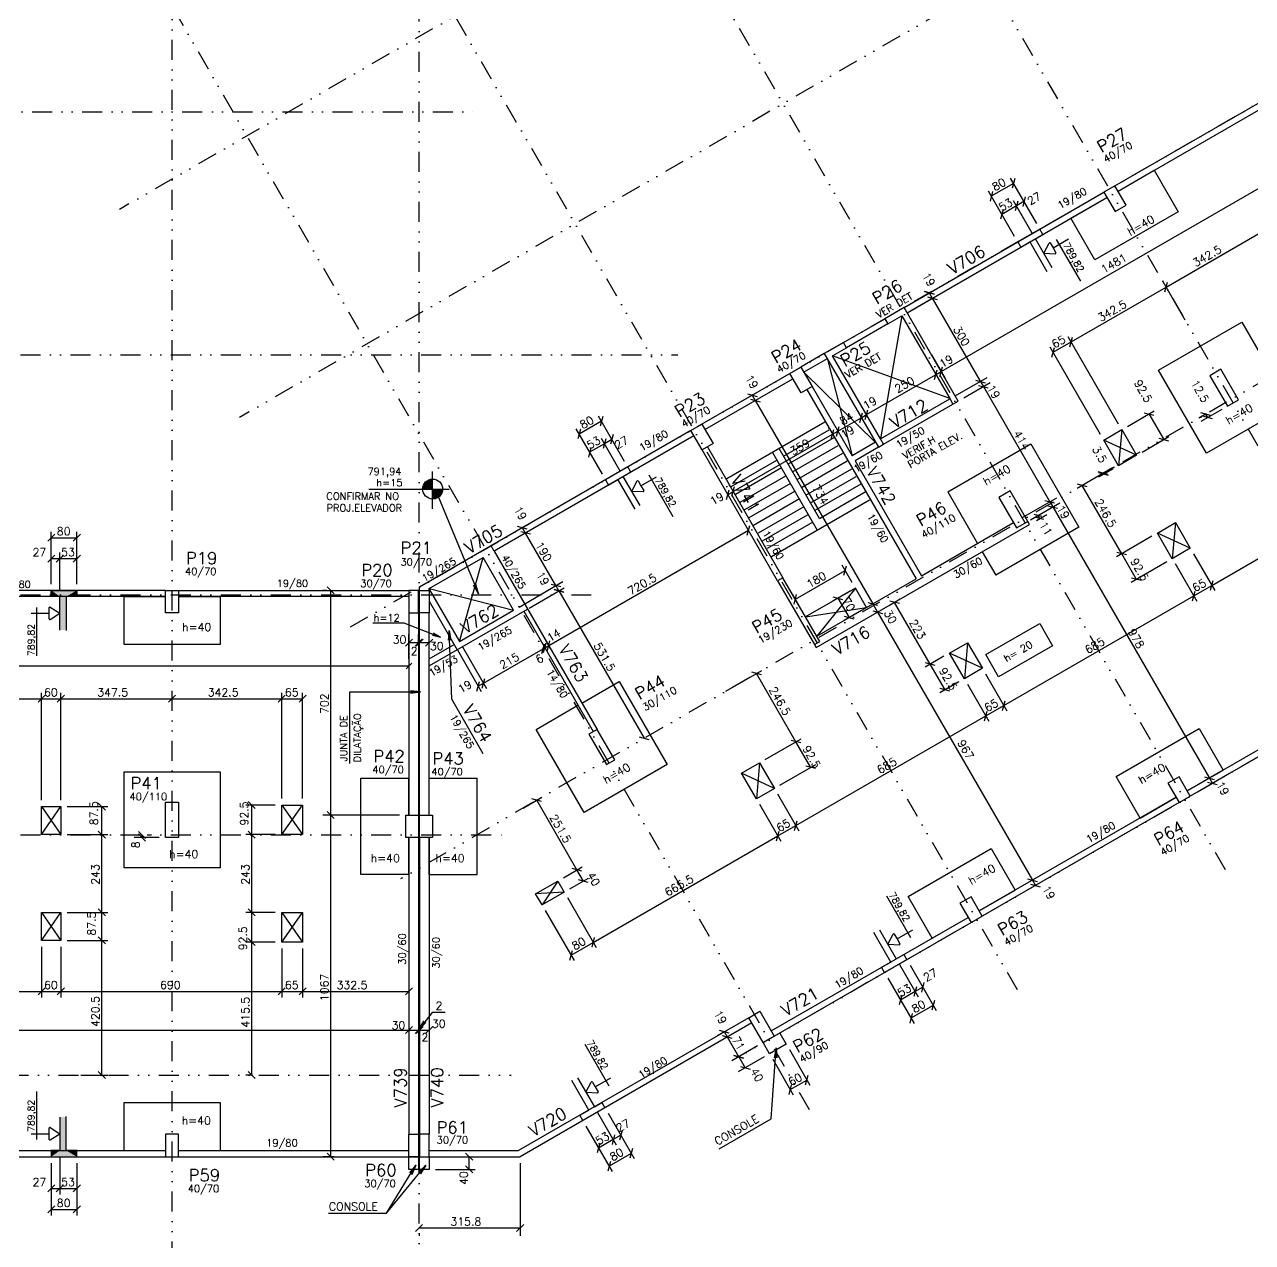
# Model space of a CAD drawing. Extents: x 550200 to 565075, y 404 to 10916.
# Drawn here: x 558727 to 562562, y 3990 to 7795 of the extents above; entities that cross this region are included whole.
import ezdxf

# ---------------------------------------------------------------- set-up
doc = ezdxf.new("R2010")
doc.units = 0
doc.header["$LTSCALE"] = 125
doc.header["$MEASUREMENT"] = 0
doc.linetypes.add('DIVIDE', pattern=[1.25, 0.5, -0.25, 0, -0.25, 0, -0.25])
doc.layers.get('0').update_dxf_attribs({"linetype": 'CONTINUOUS'})
for name, color, linetype in [('205', 14, 'DIVIDE'), ('216', 7, 'CONTINUOUS'), ('220', 4, 'CONTINUOUS'), ('231', 5, 'CONTINUOUS'), ('238', 11, 'CONTINUOUS'), ('239', 10, 'CONTINUOUS'), ('250', 5, 'CONTINUOUS'), ('253', 253, 'CONTINUOUS')]:
    doc.layers.add(name, color=color, linetype=linetype)
doc.styles.get("Standard").update_dxf_attribs({"font": 'ROMANS.SHX'})

msp = doc.modelspace()

# ---------------------------------------------------------------- linework, layer by layer
for p, q in [((559981.3, 6368), (560001.6, 6368)), ((559983.9, 6369.9), (560001.6, 6369.9)), ((559987.2, 6371.9), (560001.6, 6371.9)), ((559992, 6373.9), (560001.6, 6373.9)), ((560001.6, 6312.9), (560001.6, 6375.4)), ((559970.4, 6346.2), (560001.6, 6346.2)), ((559970.4, 6344.2), (560032.9, 6344.2)), ((559970.6, 6348.1), (560001.6, 6348.1)), ((559970.9, 6350.1), (560001.6, 6350.1)), ((559971.4, 6352.1), (560001.6, 6352.1)), ((559972, 6354.1), (560001.6, 6354.1)), ((559972.7, 6356.1), (560001.6, 6356.1)), ((559973.6, 6358.1), (560001.6, 6358.1)), ((559974.7, 6360), (560001.6, 6360)), ((559976, 6362), (560001.6, 6362)), ((559977.5, 6364), (560001.6, 6364)), ((559979.2, 6366), (560001.6, 6366)), ((560001.6, 6342.2), (560032.9, 6342.2)), ((560001.6, 6340.2), (560032.6, 6340.2)), ((560001.6, 6338.2), (560032.3, 6338.2)), ((560001.6, 6336.2), (560031.8, 6336.2)), ((560001.6, 6334.3), (560031.2, 6334.3)), ((560001.6, 6332.3), (560030.5, 6332.3)), ((560001.6, 6330.3), (560029.6, 6330.3)), ((560001.6, 6328.3), (560028.5, 6328.3)), ((560001.6, 6326.3), (560027.3, 6326.3)), ((560001.6, 6324.4), (560025.8, 6324.4)), ((560001.6, 6322.4), (560024, 6322.4)), ((560001.6, 6320.4), (560021.9, 6320.4)), ((560001.6, 6318.4), (560019.3, 6318.4)), ((560001.6, 6316.4), (560016, 6316.4)), ((560001.6, 6314.4), (560011.2, 6314.4))]:
    msp.add_line(p, q)
msp.add_circle((560001.6, 6344.2), 31.2)
at = {"layer": '205'}
for p, q in [((559187.7, 3617.8), (559187.7, 10272.7)), ((559959.2, 3580.3), (559959.2, 10272.7)), ((560513.8, 10055.6), (563136.3, 5513.4)), ((559864.3, 9680.6), (562486.7, 5138.4)), ((563117.9, 9581.5), (559023.5, 7217.6)), ((559214.8, 9305.6), (561837.2, 4763.4)), ((558565.3, 8930.6), (561187.7, 4388.4)), ((563493.2, 8932.2), (559398.5, 6568.1)), ((563863.1, 8290.7), (559728.5, 5903.6)), ((564242.9, 7633), (559901.4, 5126.4)), ((554369.8, 7522.9), (560147.8, 7522.9)), ((550735.3, 6763.4), (560767.3, 6763.4)), ((564747.6, 6758.7), (560936.1, 4558.1)), ((550735.3, 6013.4), (560496.2, 6013.4)), ((550735.3, 5263.4), (560230.4, 5263.4)), ((550697.8, 4513.4), (560247, 4513.4)), ((550735.3, 4258.4), (560263.5, 4258.4))]:
    msp.add_line(p, q, dxfattribs=at)
at = {"layer": '216', "color": 7, "linetype": 'Continuous'}
for p, q in [((561819.9, 7314), (561811.8, 7283.8)), ((561750.6, 7274), (561742.5, 7243.8)), ((561852.6, 7257.3), (561844.5, 7227.2)), ((561783.3, 7217.3), (561775.2, 7187.2)), ((561829.2, 7243.8), (561821.1, 7213.7)), ((561829.2, 7243.8), (561821.1, 7213.7)), ((562288.3, 6960), (562296.4, 6990.2)), ((562288.3, 6960), (562296.4, 6990.2)), ((561991.7, 6788.7), (561999.8, 6818.9)), ((561991.7, 6788.7), (561999.8, 6818.9)), ((561935.4, 6756.2), (561943.5, 6786.4)), ((560532.7, 6570.8), (560524.6, 6540.6)), ((562223.8, 6582.7), (562253.9, 6574.7)), ((560463.4, 6530.8), (560455.3, 6500.6)), ((560542, 6500.7), (560533.9, 6470.5)), ((560542, 6500.7), (560533.9, 6470.5)), ((560565.4, 6514.2), (560557.3, 6484)), ((562270, 6502.6), (562300.2, 6494.6)), ((560496.1, 6474.2), (560488, 6444)), ((562110.9, 6389.3), (562080.7, 6397.4)), ((562112.7, 6386.3), (562082.5, 6394.4)), ((562045.5, 6351.5), (562015.3, 6359.6)), ((561904.7, 6258.4), (561880.6, 6264.9)), ((561910.2, 6248.9), (561886.1, 6255.3)), ((558799.2, 6181.1), (558821.3, 6203.2)), ((558879.2, 6181.1), (558901.3, 6203.2)), ((558799.2, 6115.7), (558821.3, 6137.8)), ((558826.2, 6115.7), (558848.3, 6137.8)), ((558826.2, 6115.7), (558848.3, 6137.8)), ((558879.2, 6115.7), (558901.3, 6137.8)), ((562168.8, 6138.1), (562138.6, 6146.2)), ((562168.8, 6138.1), (562138.6, 6146.2)), ((561286.3, 6074.6), (561294.4, 6104.7)), ((562215, 6058), (562184.8, 6066.1)), ((562374.7, 5995.3), (562382.8, 6025.5)), ((562374.7, 5995.3), (562382.8, 6025.5)), ((562431, 6027.8), (562439.1, 6058)), ((562431, 6027.8), (562439.1, 6058)), ((561130.4, 5984.6), (561138.5, 6014.7)), ((561251.9, 6007.2), (561282.1, 5999.1)), ((561459.6, 5986.2), (561429.4, 5994.2)), ((561286.9, 5946.6), (561317.1, 5938.5)), ((559918.9, 5782.8), (559936.6, 5800.5)), ((561571.1, 5793), (561540.9, 5801.1)), ((561571.1, 5793), (561540.9, 5801.1)), ((561028.2, 5764.2), (560998.1, 5772.3)), ((561617.4, 5712.9), (561587.2, 5721)), ((558769.2, 5677.9), (558791.3, 5700)), ((558769.2, 5677.9), (558791.3, 5700)), ((558829.2, 5677.9), (558851.3, 5700)), ((558829.2, 5677.9), (558851.3, 5700)), ((559176.7, 5677.9), (559198.8, 5700)), ((559176.7, 5677.9), (559198.8, 5700)), ((559519.2, 5677.9), (559541.3, 5700)), ((559519.2, 5677.9), (559541.3, 5700)), ((559584.2, 5677.9), (559606.3, 5700)), ((561781.5, 5652.8), (561789.6, 5683)), ((561781.5, 5652.8), (561789.6, 5683)), ((561725.2, 5620.3), (561733.3, 5650.5)), ((561725.2, 5620.3), (561733.3, 5650.5)), ((561151.5, 5550.8), (561121.3, 5558.8)), ((561151.5, 5550.8), (561121.3, 5558.8)), ((561197.7, 5470.7), (561167.6, 5478.7)), ((560341.7, 5367.9), (560311.6, 5376)), ((558979.3, 5340.9), (558957.2, 5363)), ((559447.6, 5345.9), (559425.5, 5368)), ((561132, 5277.8), (561140.1, 5308)), ((561132, 5277.8), (561140.1, 5308)), ((558979.3, 5253.4), (558957.2, 5275.5)), ((558979.3, 5253.4), (558957.2, 5275.5)), ((559447.6, 5253.4), (559425.5, 5275.5)), ((559447.6, 5253.4), (559425.5, 5275.5)), ((561075.7, 5245.3), (561083.8, 5275.5)), ((561075.7, 5245.3), (561083.8, 5275.5)), ((560467.5, 5150.1), (560437.3, 5158.2)), ((560467.5, 5150.1), (560437.3, 5158.2)), ((560487.5, 5115.4), (560457.3, 5123.5)), ((558979.3, 5010.4), (558957.2, 5032.5)), ((558979.3, 5010.4), (558957.2, 5032.5)), ((559447.6, 5010.4), (559425.5, 5032.5)), ((559447.6, 5010.4), (559425.5, 5032.5)), ((558979.3, 4922.9), (558957.2, 4945)), ((558979.3, 4922.9), (558957.2, 4945)), ((559447.6, 4917.9), (559425.5, 4940)), ((559447.6, 4917.9), (559425.5, 4940)), ((560499.3, 4912.6), (560507.4, 4942.8)), ((560499.3, 4912.6), (560507.4, 4942.8)), ((560430.1, 4872.6), (560438.1, 4902.8)), ((561536.2, 4802.7), (561528.1, 4772.5)), ((558769.2, 4763.6), (558791.3, 4785.7)), ((558769.2, 4763.6), (558791.3, 4785.7)), ((558829.2, 4763.6), (558851.3, 4785.7)), ((558829.2, 4763.6), (558851.3, 4785.7)), ((559519.2, 4763.6), (559541.3, 4785.7)), ((559519.2, 4763.6), (559541.3, 4785.7)), ((559584.2, 4763.6), (559606.3, 4785.7)), ((559584.2, 4763.6), (559606.3, 4785.7)), ((559916.7, 4763.6), (559938.8, 4785.7)), ((561466.9, 4762.7), (561458.8, 4732.5)), ((561512.8, 4789.2), (561504.7, 4759)), ((561512.8, 4789.2), (561504.7, 4759)), ((561568.9, 4746), (561560.8, 4715.8)), ((561499.6, 4706), (561491.5, 4675.8)), ((558979.3, 4502.4), (558957.2, 4524.5)), ((559447.6, 4502.4), (559425.5, 4524.5)), ((560593.2, 4340.3), (560585.2, 4310.1)), ((560524, 4300.3), (560515.9, 4270.1)), ((560569.9, 4326.8), (560561.8, 4296.6)), ((560569.9, 4326.8), (560561.8, 4296.6)), ((560626, 4283.6), (560617.9, 4253.4)), ((560556.7, 4243.6), (560548.6, 4213.4)), ((558799.2, 4148.1), (558821.3, 4170.2)), ((558826.2, 4148.1), (558848.3, 4170.2)), ((558826.2, 4148.1), (558848.3, 4170.2)), ((558879.2, 4148.1), (558901.3, 4170.2)), ((558799.2, 4082.6), (558821.3, 4104.7)), ((558879.2, 4082.6), (558901.3, 4104.7))]:
    msp.add_line(p, q, dxfattribs=at)
at = {"layer": '216'}
for p, q in [((561537.5, 6960.8), (561567.7, 6952.7)), ((561567.7, 6952.7), (561537.5, 6960.8)), ((561547, 6944.3), (561577.2, 6936.2)), ((561547, 6944.3), (561577.2, 6936.2)), ((561569.2, 6686.5), (561577.3, 6716.7)), ((561569.2, 6686.5), (561577.3, 6716.7)), ((561585.7, 6696), (561593.7, 6726.2)), ((561585.7, 6696), (561593.7, 6726.2)), ((561585.7, 6696), (561593.7, 6726.2)), ((561697, 6684.5), (561727.2, 6676.4)), ((561697, 6684.5), (561727.2, 6676.4)), ((560984.6, 6641.6), (561014.8, 6633.5)), ((561706.5, 6668.1), (561736.7, 6660)), ((561706.5, 6668.1), (561736.7, 6660)), ((560994.1, 6625.1), (561024.3, 6617)), ((560994.1, 6625.1), (561024.3, 6617)), ((561336.2, 6552), (561344.3, 6582.2)), ((561336.2, 6552), (561344.3, 6582.2)), ((561352.7, 6561.5), (561360.8, 6591.7)), ((561352.7, 6561.5), (561360.8, 6591.7)), ((562431.5, 6574.4), (562401.3, 6582.5)), ((562437.7, 6563.6), (562407.6, 6571.7)), ((561246.6, 6500.3), (561254.7, 6530.5)), ((561246.6, 6500.3), (561254.7, 6530.5)), ((561263.1, 6509.8), (561271.2, 6540)), ((561263.1, 6509.8), (561271.2, 6540)), ((560919.3, 6311.3), (560927.3, 6341.5)), ((560919.3, 6311.3), (560927.3, 6341.5)), ((560935.9, 6321.5), (560944, 6351.6)), ((560935.9, 6321.5), (560944, 6351.6)), ((561914, 6308.7), (561944.2, 6300.6)), ((561914, 6308.7), (561944.2, 6300.6)), ((561923.5, 6292.2), (561953.7, 6284.1)), ((560297.3, 6219.2), (560267.1, 6227.3)), ((560983.9, 6200.3), (560992, 6230.4)), ((560306.8, 6202.8), (560276.6, 6210.9)), ((560306.8, 6202.8), (560276.6, 6210.9)), ((559694.5, 6016.4), (559672.5, 6038.5)), ((560401.8, 6038.2), (560371.6, 6046.3)), ((560401.8, 6038.2), (560371.6, 6046.3)), ((560411.3, 6021.8), (560381.1, 6029.9)), ((560381.1, 6029.9), (560411.3, 6021.8)), ((560381.1, 6029.9), (560411.3, 6021.8)), ((561361.1, 5989.4), (561391.3, 5981.4)), ((561361.1, 5989.4), (561391.3, 5981.4)), ((561376.1, 5963.5), (561406.3, 5955.4)), ((559916.7, 5853.3), (559938.8, 5875.4)), ((559916.7, 5853.3), (559938.8, 5875.4)), ((559916.7, 5853.3), (559938.8, 5875.4)), ((559946.7, 5853.3), (559968.8, 5875.4)), ((559946.7, 5853.3), (559968.8, 5875.4)), ((559949.7, 5853.3), (559971.8, 5875.4)), ((559949.7, 5853.3), (559971.8, 5875.4)), ((559979.7, 5853.3), (560001.8, 5875.4)), ((560360, 5840), (560368, 5870.2)), ((560360, 5840), (560368, 5870.2)), ((560342.6, 5830), (560350.7, 5860.2)), ((560342.6, 5830), (560350.7, 5860.2)), ((560347.8, 5833), (560355.9, 5863.2)), ((560347.8, 5833), (560355.9, 5863.2)), ((560156.4, 5722.5), (560164.5, 5752.7)), ((560156.4, 5722.5), (560164.5, 5752.7)), ((560140, 5713), (560148.1, 5743.2)), ((560646.9, 5569.6), (560677.1, 5561.5)), ((562412.5, 5445.2), (562442.7, 5437.1)), ((562412.5, 5445.2), (562442.7, 5437.1)), ((562422, 5428.8), (562452.2, 5420.7)), ((562422, 5428.8), (562452.2, 5420.7)), ((559694.5, 5314.4), (559672.5, 5336.5)), ((559694.5, 5314.4), (559672.5, 5336.5)), ((559105, 5252.4), (559082.9, 5274.5)), ((559105, 5244.4), (559082.9, 5266.5)), ((561859.6, 5126), (561889.8, 5117.9)), ((561859.6, 5126), (561889.8, 5117.9)), ((561869.1, 5109.6), (561899.3, 5101.5)), ((559916.7, 4642.8), (559938.8, 4664.9)), ((559916.7, 4642.8), (559938.8, 4664.9)), ((559916.7, 4642.8), (559938.8, 4664.9)), ((559916.7, 4642.8), (559938.8, 4664.9)), ((559916.7, 4642.8), (559938.8, 4664.9)), ((559916.7, 4642.8), (559938.8, 4664.9)), ((559946.7, 4642.8), (559968.8, 4664.9)), ((559946.7, 4642.8), (559968.8, 4664.9)), ((559949.7, 4642.8), (559971.8, 4664.9)), ((559949.7, 4642.8), (559971.8, 4664.9)), ((559979.7, 4642.8), (560001.8, 4664.9)), ((560001.8, 4664.9), (559979.7, 4642.8)), ((560927.8, 4644.5), (560897.6, 4652.6)), ((560937.3, 4628.1), (560907.1, 4636.1)), ((560937.3, 4628.1), (560907.1, 4636.1)), ((560972.8, 4566.6), (560942.6, 4574.7)), ((560942.6, 4574.7), (560972.8, 4566.6)), ((560962.6, 4540), (560992.8, 4531.9)), ((561166.6, 4482.8), (561174.7, 4513)), ((561114.6, 4452.8), (561122.7, 4483)), ((559694.5, 4247.4), (559672.5, 4269.5)), ((560126.7, 4247.4), (560104.6, 4269.5)), ((560126.7, 4207.4), (560104.6, 4229.5)), ((559948.2, 4024.7), (559970.3, 4046.8)), ((560263.9, 4024.7), (560286, 4046.8))]:
    msp.add_line(p, q, dxfattribs=at)
at = {"layer": '216', "color": 7, "linetype": 'Continuous'}
msp.add_lwpolyline([(559814.8, 5926.3), (559911.5, 5926.3), (560025.9, 5881.5), (560001.6, 5887.5), (560025.9, 5881.5), (560004, 5893.6)], dxfattribs=at)
at = {"layer": '220'}
for points in [[(562132.7, 7291.6), (562098, 7271.6), (562133, 7211), (562167.7, 7231), (562132.7, 7291.6)], [(561936.7, 7035.5), (561884.3, 7126.3), (561907.7, 7139.8), (561898.2, 7156.2), (561828.9, 7116.2), (561838.4, 7099.8), (561867, 7116.3), (561920.2, 7024.1)], [(561616.6, 6626.5), (561616.6, 6626.5), (561626.6, 6609.2), (561643.1, 6618.7), (561474.1, 6911.4), (561413.5, 6876.4), (561423, 6859.9), (561467.1, 6885.4), (561616.6, 6626.5)], [(561400.1, 6501.5), (561400.1, 6501.5), (561250.6, 6760.4), (561293.9, 6785.4), (561284.4, 6801.9), (561224.7, 6767.4), (561393.7, 6474.7), (561410.1, 6484.2), (561400.1, 6501.5)], [(561186.9, 6664.8), (561152.3, 6644.8), (561117.3, 6705.4), (561151.9, 6725.4), (561186.9, 6664.8)], [(562463.7, 6718.3), (562429, 6698.3), (562484, 6603.1), (562518.7, 6623.1), (562463.7, 6718.3)], [(560877.7, 6486.3), (560843.1, 6466.3), (560808.1, 6526.9), (560842.7, 6546.9), (560877.7, 6486.3)], [(560649.5, 6292.3), (560597.1, 6383.1), (560620.5, 6396.6), (560611, 6413.1), (560541.7, 6373.1), (560551.2, 6356.6), (560579.8, 6373.1), (560633, 6280.9)], [(561805.1, 6338.1), (561770.4, 6318.1), (561825.4, 6222.8), (561860.1, 6242.8), (561805.1, 6338.1)], [(561095.6, 6067), (561079.1, 6057.5), (561194.1, 5858.3), (561210.6, 5867.8), (561095.6, 6067)], [(558837.3, 5903.6), (558837.3, 6008.4), (558810.3, 6008.4), (558810.3, 6027.4), (558890.3, 6027.4), (558890.3, 6008.4), (558857.3, 6008.4), (558857.3, 5902)], [(559167.7, 6027.4), (559207.7, 6027.4), (559207.7, 5957.4), (559167.7, 5957.4), (559167.7, 6027.4)], [(559957.7, 6027.4), (559927.7, 6027.4), (559927.7, 5957.4), (559957.7, 5957.4), (559957.7, 6027.4)], [(559960.7, 6027.4), (559990.7, 6027.4), (559990.7, 5957.4), (559960.7, 5957.4), (559960.7, 6027.4)], [(560515.1, 5593.3), (560489.1, 5578.3), (560544.1, 5483.1), (560570.1, 5498.1), (560515.1, 5593.3)], [(562332.7, 5445.3), (562298, 5425.3), (562333, 5364.6), (562367.7, 5384.6), (562332.7, 5445.3)], [(559167.7, 5365.4), (559207.7, 5365.4), (559207.7, 5255.4), (559167.7, 5255.4), (559167.7, 5365.4)], [(559917.7, 5325.4), (559957.7, 5325.4), (559957.7, 5255.4), (559917.7, 5255.4), (559917.7, 5325.4)], [(559960.7, 5325.4), (560000.7, 5325.4), (560000.7, 5255.4), (559960.7, 5255.4), (559960.7, 5325.4)], [(561683.1, 5070.3), (561648.5, 5050.3), (561683.5, 4989.6), (561718.1, 5009.6), (561683.1, 5070.3)], [(561397.2, 4967.3), (561449.6, 4876.5), (561473, 4890), (561482.5, 4873.6), (561413.2, 4833.6), (561403.7, 4850), (561432.3, 4866.5), (561379.1, 4958.7)], [(561023.6, 4712.6), (561068.6, 4634.6), (561034, 4614.6), (560989, 4692.6), (561023.6, 4712.6)], [(560454.3, 4504.9), (560506.7, 4414.1), (560530.1, 4427.6), (560539.6, 4411.2), (560470.3, 4371.2), (560460.8, 4387.6), (560489.4, 4404.1), (560436.1, 4496.3)], [(558837.3, 4382.3), (558837.3, 4277.4), (558810.3, 4277.4), (558810.3, 4258.4), (558890.3, 4258.4), (558890.3, 4277.4), (558857.3, 4277.4), (558857.3, 4383.9)], [(559207.7, 4328.4), (559167.7, 4328.4), (559167.7, 4258.4), (559207.7, 4258.4), (559207.7, 4328.4)], [(559957.7, 4258.4), (559927.7, 4258.4), (559927.7, 4328.4), (559957.7, 4328.4), (559957.7, 4258.4)], [(559990.7, 4328.4), (559960.7, 4328.4), (559960.7, 4258.4), (559990.7, 4258.4), (559990.7, 4328.4)]]:
    msp.add_lwpolyline(points, dxfattribs=at)
at = {"layer": '231'}
for p, q in [((561226.5, 6553.1), (560920, 6376.1)), ((561097.6, 6446.4), (561240.5, 6528.9)), ((561254.5, 6504.6), (561111.6, 6422.1)), ((561062.9, 6458.6), (561202.9, 6216.1)), ((561209.6, 6252.4), (561083.6, 6470.6)), ((561125.6, 6397.9), (561268.5, 6480.4)), ((561139.6, 6373.6), (561282.5, 6456.1)), ((560934, 6351.9), (561076.9, 6434.4)), ((561090.9, 6410.1), (560948, 6327.6)), ((561153.6, 6349.4), (561296.5, 6431.9)), ((561167.6, 6325.1), (561310.5, 6407.6)), ((560962, 6303.4), (561104.9, 6385.9)), ((561181.6, 6300.9), (561324.5, 6383.4)), ((561118.9, 6361.6), (560976, 6279.1)), ((560990, 6254.9), (561132.9, 6337.4)), ((561338.5, 6359.1), (561195.6, 6276.6)), ((561209.6, 6252.4), (561352.5, 6334.9)), ((561146.9, 6313.1), (561004, 6230.6)), ((561060, 6133.6), (561366.5, 6310.6)), ((561160.9, 6288.9), (561018, 6206.4)), ((561032, 6182.1), (561174.9, 6264.6)), ((561188.9, 6240.4), (561046, 6157.9))]:
    msp.add_line(p, q, dxfattribs=at)
at = {"layer": '238'}
for p, q in [((562132.7, 7291.6), (562738.5, 7641.4)), ((562142.2, 7275.2), (562748, 7624.9)), ((562142.2, 7275.2), (562254.8, 7340.2)), ((562254.8, 7340.2), (562329.8, 7210.3)), ((561474.1, 6911.4), (562098, 7271.6)), ((561483.6, 6894.9), (562107.5, 7255.2)), ((561995, 7190.2), (562107.5, 7255.2)), ((562329.8, 7210.3), (562070, 7060.3)), ((562070, 7060.3), (561995, 7190.2)), ((561284.4, 6801.9), (561413.5, 6876.4)), ((561423, 6859.9), (561293.9, 6785.4)), ((561224.7, 6767.4), (561151.9, 6725.4)), ((561234.2, 6750.9), (561161.4, 6708.9)), ((561135.5, 6715.9), (560842.7, 6546.9)), ((560852.2, 6530.4), (561126.8, 6688.9)), ((561170.5, 6655.3), (561512, 6063.8)), ((561186.9, 6664.8), (561311.9, 6448.3)), ((561400.6, 6500.6), (561617.1, 6625.6)), ((561410.1, 6484.2), (561626.6, 6609.2)), ((560808.1, 6526.9), (559960.7, 6037.7)), ((560817.6, 6510.4), (560193.6, 6150.2)), ((561384.7, 6490.3), (561311.9, 6448.3)), ((561610.4, 6335.4), (561870.2, 6485.4)), ((561870.2, 6485.4), (562020.2, 6225.5)), ((561079.1, 6057.5), (560843.1, 6466.3)), ((560859.6, 6475.8), (561095.6, 6067)), ((561393.7, 6474.7), (561320.9, 6432.7)), ((561320.9, 6432.7), (561528.4, 6073.3)), ((561610.4, 6335.4), (561703.4, 6174.3)), ((561199.6, 5848.8), (561865.6, 6233.3)), ((561528.4, 6073.3), (561815.9, 6239.3)), ((562020.2, 6225.5), (561760.4, 6075.5)), ((561865.6, 6233.3), (561860.1, 6242.8)), ((560193.6, 6150.2), (560184.1, 6166.6)), ((560193.6, 6150.2), (560515.1, 5593.3)), ((561718.4, 6148.3), (561760.4, 6075.5)), ((559990.7, 6033), (560159, 6130.2)), ((560254, 5965.6), (560159, 6130.2)), ((561201.1, 5884.3), (561512, 6063.8)), ((559167.7, 6027.4), (558457.7, 6027.4)), ((559207.7, 6027.4), (559927.7, 6027.4)), ((559960.7, 6027.4), (559960.7, 6037.7)), ((559990.7, 6027.4), (559990.7, 6033)), ((559990.7, 6031.6), (560085.1, 5868.1)), ((559167.7, 6008.4), (558457.7, 6008.4)), ((559037.7, 5858.4), (559037.7, 6008.4)), ((559037.7, 6008.4), (559167.7, 6008.4)), ((559927.7, 6008.4), (559207.7, 6008.4)), ((559207.7, 6008.4), (559337.7, 6008.4)), ((559337.7, 6008.4), (559337.7, 5858.4)), ((559990.7, 5993.6), (560078.2, 5842.2)), ((559927.7, 5958.4), (559927.7, 5325.4)), ((559957.7, 5958.4), (559957.7, 5325.4)), ((559960.7, 5325.4), (559960.7, 5958.4)), ((559990.7, 5791.7), (560298.1, 5969.2)), ((559990.7, 5813.6), (559990.7, 5958.4)), ((560085.1, 5868.1), (560254, 5965.6)), ((560286, 5962.2), (560503, 5586.3)), ((559337.7, 5858.4), (559037.7, 5858.4)), ((559990.7, 5813.6), (560068.7, 5858.6)), ((561194.1, 5858.3), (561199.6, 5848.8)), ((559990.7, 5791.7), (559990.7, 5813.6)), ((559990.7, 5325.4), (559990.7, 5791.7)), ((562973, 5756.1), (562358.2, 5401.1)), ((560467.6, 5675.6), (560584.5, 5743.1)), ((560584.5, 5743.1), (560734.5, 5483.3)), ((562982.5, 5739.6), (562367.7, 5384.6)), ((560324.7, 5593.1), (560455.5, 5668.6)), ((560474.7, 5333.3), (560324.7, 5593.1)), ((560734.5, 5483.3), (560474.7, 5333.3)), ((562358.2, 5401.1), (562470.8, 5466.1)), ((559777.7, 5440.4), (559927.7, 5440.4)), ((559777.7, 5140.4), (559777.7, 5440.4)), ((559927.7, 5325.4), (559927.7, 5440.4)), ((559990.7, 5440.4), (560140.7, 5440.4)), ((559990.7, 5325.4), (559990.7, 5440.4)), ((560140.7, 5140.4), (560140.7, 5440.4)), ((562323.5, 5381.1), (561708.6, 5026.1)), ((562210.9, 5316.1), (562323.5, 5381.1)), ((562333, 5364.6), (561718.1, 5009.6)), ((559927.7, 5255.4), (559927.7, 4328.4)), ((559927.7, 5140.4), (559927.7, 5255.4)), ((559957.7, 5255.4), (559957.7, 4328.4)), ((559960.7, 5255.4), (559960.7, 4328.4)), ((559990.7, 5255.4), (559990.7, 4328.4)), ((559990.7, 5140.4), (559990.7, 5255.4)), ((559927.7, 5140.4), (559777.7, 5140.4)), ((559990.7, 5140.4), (560140.7, 5140.4)), ((561708.6, 5026.1), (561821.2, 5091.1)), ((561059.1, 4651.1), (561674, 5006.1)), ((561068.6, 4634.6), (561683.5, 4989.6)), ((561561.4, 4941.1), (561674, 5006.1)), ((560989, 4692.6), (560269.9, 4277.4)), ((560998.5, 4676.1), (560275, 4258.4)), ((559037.7, 4277.4), (559037.7, 4427.4)), ((559037.7, 4427.4), (559337.7, 4427.4)), ((559337.7, 4427.4), (559337.7, 4277.4)), ((558457.7, 4277.4), (559167.7, 4277.4)), ((558457.7, 4258.4), (559187.7, 4258.4)), ((559037.7, 4277.4), (559167.7, 4277.4)), ((559207.7, 4277.4), (559927.7, 4277.4)), ((559207.7, 4277.4), (559337.7, 4277.4)), ((559207.7, 4258.4), (559927.7, 4258.4)), ((559990.7, 4277.4), (560269.9, 4277.4)), ((559990.7, 4258.4), (560275, 4258.4))]:
    msp.add_line(p, q, dxfattribs=at)
for points in [[(562269, 6715.6), (562528.8, 6865.6), (562678.8, 6605.8), (562419, 6455.8), (562269, 6715.6)], [(562200.3, 6449.6), (562144, 6417.1), (562097.7, 6497.2), (562154, 6529.7), (562200.3, 6449.6)], [(562368, 6159.1), (562311.7, 6126.6), (562265.5, 6206.7), (562321.8, 6239.2), (562368, 6159.1)], [(561356.9, 5974.3), (561321.9, 6034.9), (561166.1, 5944.9)], [(561718.5, 5784.1), (561662.2, 5751.6), (561615.9, 5831.7), (561672.2, 5864.2), (561718.5, 5784.1)], [(562210.9, 5316.1), (562135.9, 5446), (562395.8, 5596), (562470.8, 5466.1)], [(561069, 5409.1), (561012.7, 5376.6), (560966.4, 5456.7), (561022.7, 5489.2), (561069, 5409.1)], [(559037.7, 5460.4), (559337.7, 5460.4), (559337.7, 5160.4), (559037.7, 5160.4), (559037.7, 5460.4)], [(558780.2, 5351.9), (558840.2, 5351.9), (558840.2, 5264.4), (558780.2, 5264.4), (558780.2, 5351.9)], [(559530.2, 5356.9), (559595.2, 5356.9), (559595.2, 5264.4), (559530.2, 5264.4), (559530.2, 5356.9)], [(561561.4, 4941.1), (561486.4, 5071), (561746.2, 5221), (561821.2, 5091.1)], [(560412.6, 5084.9), (560343.3, 5044.9), (560323.3, 5079.6), (560392.6, 5119.6), (560412.6, 5084.9)], [(558780.2, 5021.4), (558840.2, 5021.4), (558840.2, 4933.9), (558780.2, 4933.9), (558780.2, 5021.4)], [(559530.2, 5021.4), (559595.2, 5021.4), (559595.2, 4928.9), (559530.2, 4928.9), (559530.2, 5021.4)], [(561086, 4644.6), (561106, 4610), (561054, 4580), (561034, 4614.6), (561068.6, 4634.6)], [(559927.7, 4258.4), (559957.7, 4258.4), (559957.7, 4218.4), (559927.7, 4218.4), (559927.7, 4258.4)], [(559960.7, 4258.4), (559990.7, 4258.4), (559990.7, 4218.4), (559960.7, 4218.4), (559960.7, 4258.4)]]:
    msp.add_lwpolyline(points, dxfattribs=at)
at = {"layer": '239'}
msp.add_lwpolyline([(561729, 5826.9), (561897.8, 5924.4), (561938, 5854.6), (561769.2, 5757.2), (561729, 5826.9)], dxfattribs=at)
at = {"layer": '250'}
for p, q in [((561589.7, 6711.1), (562872.3, 7451.6)), ((561910.5, 7080.9), (561927.1, 7112.7)), ((561930.5, 7112.8), (561939.3, 7097.5)), ((561930.5, 7112.8), (561939.3, 7097.5)), ((561939.3, 7097.5), (561988, 7125.6)), ((561939.3, 7097.5), (561977.8, 7119.7)), ((561939.3, 7097.5), (561948.1, 7082.3)), ((561939.3, 7097.5), (561948.1, 7082.3)), ((561949.5, 7123.7), (562024.6, 6993.6)), ((561949.5, 7123.7), (562024.6, 6993.6)), ((561910.5, 7080.9), (561946.4, 7079.4)), ((561910.5, 7080.9), (561946.4, 7079.4)), ((561483.6, 6894.9), (561566.4, 6942.8)), ((561552.6, 6956.7), (561562.1, 6940.3)), ((561562.1, 6940.3), (561711.6, 6681.3)), ((561467.1, 6885.4), (561400.1, 6501.5)), ((561234.7, 6750.1), (561311.9, 6448.3)), ((561616.6, 6626.5), (561250.6, 6760.4)), ((561559.6, 6763.3), (561602.2, 6689.5)), ((561384.2, 6491.1), (561161.9, 6708.1)), ((561356.7, 6576.6), (561571.9, 6700.9)), ((561572.4, 6701.1), (561589.7, 6711.1)), ((561633.6, 6635.1), (561733.8, 6693)), ((561660.4, 6628.7), (561743.3, 6676.5)), ((561711.6, 6681.3), (561721.6, 6664)), ((560999.7, 6637.5), (561009.2, 6621.1)), ((561721.6, 6664), (561929.1, 6304.6)), ((561009.2, 6621.1), (561376.2, 5985.4)), ((561267.1, 6524.9), (561340.3, 6567.1)), ((561340.3, 6567.1), (561356.7, 6576.6)), ((562417.1, 6578.8), (562394.7, 6565.9)), ((562466.7, 6593.1), (562401, 6555.1)), ((562422.6, 6567.6), (562416.4, 6578.4)), ((561241, 6532), (561238.2, 6537)), ((561250.7, 6515.4), (561267.1, 6524.9)), ((562154, 6529.7), (562144, 6417.1)), ((560940.4, 6336.8), (561250.8, 6516)), ((562200.3, 6449.6), (562097.7, 6497.2)), ((560001.6, 6375.4), (560001.6, 6399.1)), ((560623.3, 6337.7), (560639.9, 6369.5)), ((560623.3, 6337.7), (560639.9, 6369.5)), ((560643.3, 6369.6), (560652.1, 6354.4)), ((560643.3, 6369.6), (560652.1, 6354.4)), ((560652.1, 6354.4), (560700.8, 6382.5)), ((560652.1, 6354.4), (560700.8, 6382.5)), ((560676.8, 6388.9), (560751.9, 6258.8)), ((560676.8, 6388.9), (560751.9, 6258.8)), ((559802.5, 6344.2), (559970.4, 6344.2)), ((560032.9, 6344.2), (560053.7, 6344.2)), ((560623.3, 6337.7), (560659.2, 6336.2)), ((560623.3, 6337.7), (560659.2, 6336.2)), ((560652.1, 6354.4), (560660.9, 6339.1)), ((560652.1, 6354.4), (560660.9, 6339.1)), ((560922.9, 6326.1), (560940.2, 6336.1)), ((560930.6, 6352.8), (560927.7, 6357.8)), ((560001.6, 6282.3), (560001.6, 6312.9)), ((561842.3, 6254.5), (561950.7, 6317.1)), ((561869.2, 6248.1), (561960.2, 6300.7)), ((561929.1, 6304.6), (561938.6, 6288.2)), ((561938.6, 6288.2), (562427.6, 5441.2)), ((560291.7, 6206.8), (560282.2, 6223.3)), ((560284.7, 6224.7), (560303.9, 6235.8)), ((560364, 5855.1), (560988, 6215.4)), ((560978.1, 6232.4), (560975.5, 6237)), ((562321.8, 6239.2), (562311.7, 6126.6)), ((560386.7, 6042.3), (560291.7, 6206.8)), ((562368, 6159.1), (562265.5, 6206.7)), ((560085.1, 5868.1), (560159, 6130.2)), ((559671.5, 6027.4), (559658.5, 6027.4)), ((559683.5, 5325.4), (559683.5, 6027.4)), ((559990.7, 6033), (560254, 5965.6)), ((560271.3, 5975.6), (560408.4, 6054.8)), ((560303.3, 5972.2), (560412.5, 6035.2)), ((560315.4, 5979.2), (560412.5, 6035.2)), ((560396.2, 6025.8), (560386.7, 6042.3)), ((560396.2, 6025.8), (560662, 5565.5)), ((561321.9, 6034.9), (561201.1, 5884.3)), ((561376.2, 5985.4), (561391.2, 5959.4)), ((558747.8, 5956), (558804, 5956)), ((558765.4, 5823.4), (558765.4, 5973.6)), ((558804, 5956), (558804, 5973.6)), ((558804, 5938.4), (558804, 5956)), ((558807, 5975.2), (558837.3, 5956)), ((558807, 5936.8), (558837.3, 5956)), ((561166.1, 5944.9), (561356.9, 5974.3)), ((561391.2, 5959.4), (561874.7, 5122)), ((559927.7, 5861.3), (559927.7, 5889.3)), ((559927.7, 5814), (559927.7, 5889.3)), ((559957.7, 5858.1), (559957.7, 5889.3)), ((559960.7, 5849.4), (559960.7, 5889.3)), ((559990.7, 5840.7), (559990.7, 5889.3)), ((560369.7, 5845.2), (560351.5, 5876.8)), ((560354.6, 5871.4), (560354.6, 5871.3)), ((559927.7, 5864.3), (559957.7, 5864.3)), ((559957.7, 5864.3), (559960.7, 5864.3)), ((559960.7, 5864.3), (559990.7, 5864.3)), ((560078.7, 5841.3), (560153.4, 5711.9)), ((560095.1, 5850.8), (560169.9, 5721.4)), ((560160.5, 5737.6), (560346.7, 5845.1)), ((560337.2, 5861.5), (560337.3, 5861.3)), ((560342.1, 5865), (560342.5, 5864.3)), ((560346.7, 5845.1), (560351.9, 5848.1)), ((560351.9, 5848.1), (560364, 5855.1)), ((561718.5, 5784.1), (561615.9, 5831.7)), ((561672.2, 5864.2), (561662.2, 5751.6)), ((560144, 5728.1), (560160.5, 5737.6)), ((561022.7, 5489.2), (561012.7, 5376.6)), ((561069, 5409.1), (560966.4, 5456.7)), ((562463.8, 5462.1), (562406, 5428.7)), ((562490.4, 5455.5), (562415.5, 5412.2)), ((562427.6, 5441.2), (562437.1, 5424.7)), ((558780.2, 5264.4), (558840.2, 5351.9)), ((558780.2, 5351.9), (558840.2, 5264.4)), ((559530.2, 5264.4), (559595.2, 5356.9)), ((559530.2, 5356.9), (559595.2, 5264.4)), ((559897.7, 5325.4), (559658.5, 5325.4)), ((559683.5, 4258.4), (559683.5, 5325.4)), ((559147.7, 5255.4), (559068.9, 5255.4)), ((559093.9, 5255.4), (559093.9, 5263.4)), ((559110.1, 5263.4), (559118.9, 5263.4)), ((560392.6, 5119.6), (560343.3, 5044.9)), ((561874.7, 5122), (561884.2, 5105.5)), ((560412.6, 5084.9), (560323.3, 5079.6)), ((561419.4, 5072.8), (561494.5, 4942.7)), ((561419.4, 5072.8), (561494.5, 4942.7)), ((558780.2, 4933.9), (558840.2, 5021.4)), ((558780.2, 5021.4), (558840.2, 4933.9)), ((559530.2, 4928.9), (559595.2, 5021.4)), ((559530.2, 5021.4), (559595.2, 4928.9)), ((561423.4, 4921.9), (561440, 4953.7)), ((561423.4, 4921.9), (561440, 4953.7)), ((561443.4, 4953.8), (561452.2, 4938.6)), ((561443.4, 4953.8), (561452.2, 4938.6)), ((561452.2, 4938.6), (561500.9, 4966.7)), ((561452.2, 4938.6), (561500.9, 4966.7)), ((561423.4, 4921.9), (561459.3, 4920.4)), ((561423.4, 4921.9), (561459.3, 4920.4)), ((561452.2, 4938.6), (561461, 4923.3)), ((561452.2, 4938.6), (561461, 4923.3)), ((559990.7, 4727.3), (559990.7, 4628.9)), ((559927.7, 4701.9), (559927.7, 4628.9)), ((559927.7, 4696.8), (559927.7, 4628.9)), ((559927.7, 4694.4), (559927.7, 4628.9)), ((559927.7, 4691.4), (559927.7, 4628.9)), ((554697.2, 4653.9), (559927.7, 4653.9)), ((559927.7, 4653.9), (559957.7, 4653.9)), ((559957.7, 4653.9), (559960.7, 4653.9)), ((559960.7, 4653.9), (559990.7, 4653.9)), ((560908.9, 4646.3), (560891.1, 4636)), ((560922.2, 4632.1), (560912.7, 4648.5)), ((560476.4, 4610.3), (560551.5, 4480.2)), ((560957.7, 4570.6), (560922.2, 4632.1)), ((561016.7, 4604.6), (560936.1, 4558.1)), ((561036.7, 4570), (560956.1, 4523.5)), ((560957.7, 4570.6), (560977.7, 4536)), ((561115.9, 4592.7), (561180, 4481.7)), ((561064, 4562.7), (561128.1, 4451.7)), ((560480.5, 4459.5), (560497.1, 4491.3)), ((560500.5, 4491.4), (560509.3, 4476.2)), ((560509.3, 4476.1), (560558, 4504.3)), ((561118.7, 4467.9), (561170.6, 4497.9)), ((558765.4, 4312.3), (558765.4, 4462.5)), ((558765.4, 4312.3), (558765.4, 4462.5)), ((560480.5, 4459.5), (560516.3, 4458)), ((560509.3, 4476.1), (560518.1, 4460.9)), ((558804, 4329.9), (558804, 4347.4)), ((558804, 4329.9), (558804, 4347.4)), ((558807, 4349.1), (558837.3, 4329.8)), ((558807, 4349.1), (558837.3, 4329.8)), ((558747.8, 4329.8), (558804, 4329.8)), ((558747.8, 4329.8), (558804, 4329.8)), ((558804, 4312.3), (558804, 4329.8)), ((558804, 4312.3), (558804, 4329.8)), ((558807, 4310.6), (558837.3, 4329.8)), ((558807, 4310.6), (558837.3, 4329.8)), ((559694.5, 4258.4), (559658.5, 4258.4)), ((560115.6, 4218.4), (560115.6, 4258.4)), ((560275, 4238.4), (560275, 4010.7)), ((560010.7, 4218.4), (560134.4, 4218.4)), ((559959.2, 4035.7), (560275, 4035.7)), ((559959.2, 4017.9), (559959.2, 4010.7))]:
    msp.add_line(p, q, dxfattribs=at)
at = {"layer": '250', "color": 7, "linetype": 'Continuous'}
for p, q in [((561815.8, 7298.9), (561746.5, 7258.9)), ((561888.2, 7173.6), (561806.4, 7315.1)), ((561818.9, 7133.6), (561737.2, 7275.1)), ((561888.2, 7173.6), (561839.2, 7258.5)), ((561818.9, 7133.6), (561769.9, 7218.5)), ((561825.1, 7228.7), (561779.2, 7202.2)), ((561874.3, 7143.6), (561815.8, 7245)), ((561874.3, 7143.6), (561815.8, 7245)), ((561848.5, 7242.2), (561825.1, 7228.7)), ((562292.3, 6975.1), (562589, 7146.3)), ((562351.8, 6872.1), (562283, 6991.3)), ((562351.8, 6872.1), (562283, 6991.3)), ((561995.7, 6803.8), (562292.3, 6975.1)), ((561939.4, 6771.3), (561995.7, 6803.8)), ((562144, 6547), (561986.4, 6820.1)), ((562144, 6547), (561986.4, 6820.1)), ((562087.7, 6514.5), (561930.1, 6787.6)), ((560601, 6430.4), (560519.2, 6572)), ((562171.3, 6539.7), (562255.1, 6588.1)), ((562238.8, 6578.7), (562285.1, 6498.6)), ((560531.7, 6390.4), (560450, 6532)), ((560528.6, 6555.7), (560459.3, 6515.7)), ((560537.9, 6485.6), (560492, 6459.1)), ((560587.1, 6400.4), (560528.6, 6501.8)), ((560587.1, 6400.4), (560528.6, 6501.8)), ((560561.3, 6499.1), (560537.9, 6485.6)), ((560601, 6430.4), (560551.9, 6515.3)), ((562217.6, 6459.6), (562301.3, 6508)), ((560531.7, 6390.4), (560482.7, 6475.3)), ((562124.9, 6410.1), (562014.2, 6346.2)), ((562124.9, 6410.1), (562079.6, 6384)), ((562126.6, 6407.1), (562081.3, 6381)), ((562097.6, 6390.3), (562095.8, 6393.4)), ((562435.1, 6042.9), (563028.3, 6385.4)), ((562153.7, 6142.1), (562030.4, 6355.6)), ((561881.7, 6255.3), (561914.3, 6274.1)), ((561887.2, 6245.8), (561919.8, 6264.6)), ((561898.2, 6252.1), (561892.7, 6261.6)), ((558810.3, 6047.4), (558810.3, 6210.9)), ((558810.3, 6192.2), (558890.3, 6192.2)), ((558890.3, 6047.4), (558890.3, 6210.9)), ((562248.1, 6196.7), (562137.4, 6132.7)), ((562248.1, 6196.7), (562137.4, 6132.7)), ((558810.3, 6047.4), (558810.3, 6145.5)), ((558837.3, 6028.4), (558837.3, 6145.5)), ((558837.3, 6126.8), (558837.3, 6145.5)), ((558890.3, 6047.4), (558890.3, 6145.5)), ((562199.9, 6062), (562153.7, 6142.1)), ((562378, 6141.7), (562444.4, 6026.7)), ((562378, 6141.7), (562444.4, 6026.7)), ((558810.3, 6126.7), (558837.3, 6126.7)), ((558837.3, 6126.7), (558890.3, 6126.7)), ((561311.9, 6052.2), (561281, 6105.9)), ((562294.4, 6116.6), (562183.7, 6052.6)), ((562320.4, 6111.5), (562388.1, 5994.2)), ((562320.4, 6111.5), (562388.1, 5994.2)), ((561134.4, 5999.6), (561290.3, 6089.6)), ((561304.6, 6024.9), (561250.8, 5993.8)), ((562378.8, 6010.4), (562435.1, 6042.9)), ((561156.1, 5962.2), (561125.1, 6015.9)), ((561267, 6003.2), (561302, 5942.6)), ((561461.7, 6000.1), (561428.3, 5980.8)), ((561556, 5797.1), (561444.5, 5990.2)), ((561785.5, 5667.9), (562378.8, 6010.4)), ((561339.6, 5964.3), (561285.8, 5933.2)), ((557533.6, 5791.6), (559927.7, 5791.6)), ((561598.6, 5821.7), (561539.8, 5787.7)), ((561598.6, 5821.7), (561539.8, 5787.7)), ((561602.3, 5717), (561556, 5797.1)), ((559927.7, 5789), (559927.7, 5766.6)), ((560916.8, 5712.6), (561029.4, 5777.6)), ((561136.4, 5554.8), (561013.2, 5768.3)), ((561728.5, 5766.7), (561794.9, 5651.7)), ((561728.5, 5766.7), (561794.9, 5651.7)), ((561644.9, 5741.6), (561586.1, 5707.6)), ((561672.2, 5734.2), (561738.6, 5619.2)), ((561672.2, 5734.2), (561738.6, 5619.2)), ((558437.7, 5688.9), (558780.2, 5688.9)), ((558780.2, 5371.9), (558780.2, 5707.7)), ((558780.2, 5371.9), (558780.2, 5707.7)), ((558780.2, 5688.9), (558840.2, 5688.9)), ((558840.2, 5371.9), (558840.2, 5707.7)), ((558840.2, 5371.9), (558840.2, 5707.7)), ((558840.2, 5688.9), (559187.7, 5688.9)), ((559187.7, 5675.8), (559187.7, 5707.7)), ((559187.7, 5675.8), (559187.7, 5707.7)), ((559187.7, 5688.9), (559530.2, 5688.9)), ((559530.2, 5376.9), (559530.2, 5707.7)), ((559530.2, 5376.9), (559530.2, 5707.7)), ((559530.2, 5688.9), (559595.2, 5688.9)), ((559595.2, 5376.9), (559595.2, 5707.7)), ((561729.2, 5635.4), (561785.5, 5667.9)), ((561136, 5292.9), (561729.2, 5635.4)), ((561040, 5499.2), (561152.6, 5564.2)), ((561040, 5499.2), (561152.6, 5564.2)), ((561182.7, 5474.7), (561136.4, 5554.8)), ((561086.3, 5419.1), (561198.9, 5484.1)), ((560284.2, 5347.4), (560342.9, 5381.3)), ((560452.4, 5154.1), (560326.7, 5371.9)), ((561079, 5391.7), (561145.4, 5276.7)), ((561079, 5391.7), (561145.4, 5276.7)), ((558860.2, 5351.9), (558987, 5351.9)), ((558968.2, 5264.4), (558968.2, 5351.9)), ((559510.2, 5356.9), (559417.8, 5356.9)), ((559436.6, 5264.4), (559436.6, 5356.9)), ((561022.7, 5359.2), (561089.1, 5244.2)), ((561022.7, 5359.2), (561089.1, 5244.2)), ((561079.7, 5260.4), (561136, 5292.9)), ((558860.2, 5264.4), (558987, 5264.4)), ((558860.2, 5264.4), (558987, 5264.4)), ((558968.2, 5021.4), (558968.2, 5264.4)), ((559510.2, 5264.4), (559417.8, 5264.4)), ((559510.2, 5264.4), (559417.8, 5264.4)), ((559436.6, 5021.4), (559436.6, 5264.4)), ((560503.4, 4927.7), (561079.7, 5260.4)), ((560409.9, 5129.6), (560468.6, 5163.5)), ((560409.9, 5129.6), (560468.6, 5163.5)), ((560472.4, 5119.5), (560452.4, 5154.1)), ((560429.9, 5094.9), (560488.6, 5128.9)), ((560422.6, 5067.6), (560512.8, 4911.4)), ((560422.6, 5067.6), (560512.8, 4911.4)), ((560353.3, 5027.6), (560443.5, 4871.4)), ((558860.2, 5021.4), (558987, 5021.4)), ((558860.2, 5021.4), (558987, 5021.4)), ((558968.2, 4933.9), (558968.2, 5021.4)), ((559510.2, 5021.4), (559417.8, 5021.4)), ((559510.2, 5021.4), (559417.8, 5021.4)), ((559436.6, 4928.9), (559436.6, 5021.4)), ((558780.2, 4913.9), (558780.2, 4755.9)), ((558780.2, 4913.9), (558780.2, 4755.9)), ((558840.2, 4913.9), (558840.2, 4755.9)), ((558840.2, 4913.9), (558840.2, 4755.9)), ((558860.2, 4933.9), (558987, 4933.9)), ((558860.2, 4933.9), (558987, 4933.9)), ((558968.2, 4513.4), (558968.2, 4933.9)), ((559510.2, 4928.9), (559417.8, 4928.9)), ((559510.2, 4928.9), (559417.8, 4928.9)), ((559436.6, 4513.4), (559436.6, 4928.9)), ((559530.2, 4908.9), (559530.2, 4755.9)), ((559530.2, 4908.9), (559530.2, 4755.9)), ((559595.2, 4908.9), (559595.2, 4755.9)), ((559595.2, 4908.9), (559595.2, 4755.9)), ((560434.1, 4887.7), (560503.4, 4927.7)), ((561459.6, 4859.2), (561518.1, 4757.8)), ((561459.6, 4859.2), (561518.1, 4757.8)), ((561492.5, 4856.3), (561574.2, 4714.7)), ((561492.5, 4856.3), (561541.5, 4771.3)), ((561423.2, 4816.3), (561472.2, 4731.3)), ((561423.2, 4816.3), (561505, 4674.7)), ((558095.2, 4774.6), (558780.2, 4774.6)), ((558780.2, 4774.6), (558840.2, 4774.6)), ((558840.2, 4774.6), (559530.2, 4774.6)), ((559530.2, 4774.6), (559595.2, 4774.6)), ((559595.2, 4774.6), (559927.7, 4774.6)), ((559927.7, 4767.8), (559927.7, 4755.9)), ((561508.8, 4774.1), (561462.9, 4747.6)), ((561532.1, 4787.6), (561508.8, 4774.1)), ((561564.9, 4730.9), (561495.6, 4690.9)), ((558902.8, 4513.4), (558987, 4513.4)), ((559439.1, 4513.4), (559417.8, 4513.4)), ((560516.7, 4396.8), (560575.2, 4295.4)), ((560516.7, 4396.8), (560575.2, 4295.4)), ((560549.6, 4393.8), (560598.6, 4308.9)), ((560549.6, 4393.8), (560631.3, 4252.3)), ((560480.3, 4353.8), (560529.3, 4268.9)), ((560480.3, 4353.8), (560562, 4212.3)), ((560565.8, 4311.7), (560519.9, 4285.2)), ((560589.2, 4325.2), (560565.8, 4311.7)), ((558837.3, 4257.4), (558837.3, 4140.4)), ((558837.3, 4257.4), (558837.3, 4140.4)), ((560621.9, 4268.5), (560552.6, 4228.5)), ((558810.3, 4238.4), (558810.3, 4140.4)), ((558810.3, 4238.4), (558810.3, 4074.9)), ((558890.3, 4238.4), (558890.3, 4140.4)), ((558890.3, 4238.4), (558890.3, 4074.9)), ((558810.3, 4159.1), (558837.3, 4159.1)), ((558837.3, 4159.1), (558890.3, 4159.1)), ((558810.3, 4093.7), (558890.3, 4093.7))]:
    msp.add_line(p, q, dxfattribs=at)
at = {"layer": '250'}
for points in [[(560020.3, 6318.7), (560144.5, 6016.8), (560129, 6043.9), (560144.5, 6016.8), (560136.5, 6047)], [(560159.7, 5517.3), (560061.3, 5687.2), (560053, 5902.7), (560058.3, 5871.9), (560053, 5902.7), (560050.1, 5871.6)], [(559743.2, 5486.5), (559743.2, 5710.1), (559963.2, 5710.1), (559932.2, 5706), (559963.2, 5710.1), (559932.2, 5714.1)], [(560040.6, 4708.5), (560000.3, 4708.5), (559958.2, 4655.5), (559974.2, 4682.2), (559958.2, 4655.5), (559980.6, 4677.2)], [(560896.1, 4282.7), (561058.4, 4376.4), (561074.9, 4598), (561076.7, 4566.8), (561074.9, 4598), (561068.5, 4567.4)], [(559676.3, 4081.8), (559857.2, 4081.8), (559949, 4231.7), (559936.3, 4203.2), (559949, 4231.7), (559929.4, 4207.4)], [(559857.2, 4081.8), (559980.2, 4231.7), (559963.7, 4205.2), (559980.2, 4231.7), (559957.4, 4210.3)]]:
    msp.add_lwpolyline(points, dxfattribs=at)
for centre, start, end in [((561928.9, 7111.8), 29.9987, 152.3709), ((561928.9, 7111.8), 29.9987, 152.3709), ((561946.4, 7081.3), 267.628, 30.0003), ((561946.4, 7081.3), 267.628, 30.0003), ((560641.6, 6368.6), 30.0003, 152.3773), ((560641.6, 6368.6), 30.0003, 152.3773), ((560659.2, 6338.2), 267.628, 30.0003), ((560659.2, 6338.2), 267.628, 30.0003), ((558806, 5973.6), 57.623, 180), ((558806, 5938.4), 180, 302.3723), ((561441.8, 4952.8), 29.9997, 152.372), ((561441.8, 4952.8), 29.9997, 152.372), ((561459.3, 4922.4), 267.6227, 29.9997), ((561459.3, 4922.4), 267.6227, 29.9997), ((560498.8, 4490.4), 29.9997, 152.372), ((560516.4, 4460), 267.6227, 29.9997), ((558806, 4347.4), 57.6277, 180), ((558806, 4347.4), 57.6277, 180), ((558806, 4312.3), 180, 302.377), ((558806, 4312.3), 180, 302.377)]:
    msp.add_arc(centre, 1.93, start, end, dxfattribs=at)
at = {"layer": '253'}
for points in [[(558810.3, 6027.4), (558810.3, 6008.4), (558837.3, 6008.4)], [(558810.3, 6027.4), (558837.3, 6008.4), (558890.3, 6027.4)], [(558857.3, 6008.4), (558890.3, 6027.4), (558837.3, 6008.4)], [(558857.3, 6008.4), (558890.3, 6008.4), (558890.3, 6027.4)], [(558857.3, 6008.4), (558837.3, 6008.4), (558837.3, 5903.6)], [(558857.3, 6008.4), (558837.3, 5903.6), (558857.3, 5903.6)], [(558857.3, 4277.4), (558837.3, 4277.4), (558837.3, 4382.3)], [(558857.3, 4277.4), (558837.3, 4382.3), (558857.3, 4382.3)], [(558810.3, 4258.4), (558810.3, 4277.4), (558837.3, 4277.4)], [(558810.3, 4258.4), (558837.3, 4277.4), (558890.3, 4258.4)], [(558857.3, 4277.4), (558890.3, 4258.4), (558837.3, 4277.4)], [(558857.3, 4277.4), (558890.3, 4277.4), (558890.3, 4258.4)]]:
    msp.add_solid(points, dxfattribs=at)

# ---------------------------------------------------------------- texts
for rotation, p in [(300.0003, (561969.5, 7105.9)), (300.0003, (560694.9, 6372.2)), (90, (558758, 5822.5)), (299.9997, (561425.3, 5077.2)), (299.9997, (560482.4, 4614.7)), (90, (558758, 4335.8))]:
    msp.add_text('789,82', height=21.25, rotation=rotation).set_placement(p)
at = {"layer": '216'}
for s, height, rotation, p in [('40/70', 22.5, 30, (562104.8, 7362.6)), ('19/80', 22.5, 30, (561961.8, 7218.8)), ('h=40', 25, 30, (562180.4, 7134.4)), ('1481', 25, 30, (562098.3, 7016.8)), ('19', 25, 300, (561529.9, 7011)), ('VER DET', 22.5, 30, (561395.1, 6877.1)), ('300', 25, 300, (561626.6, 6843.6)), ('40/70', 22.5, 30, (561084.5, 6705.8)), ('VER DET', 22.5, 30, (561297.7, 6689.1)), ('19', 25, 30, (561593.2, 6721.8)), ('19', 25, 300, (560977, 6691.8)), ('250', 25, 30, (561453.9, 6643.5)), ('12.5', 25, 300, (562368.7, 6676)), ('19', 25, 300, (561732.3, 6660.5)), ('40/70', 22.5, 30, (560786.2, 6535.7)), ('19', 25, 30, (561354.8, 6591.6)), ('h=40', 25, 30, (562487.4, 6544.9)), ('84', 25, 30, (561282, 6542.1)), ('19/80', 22.5, 30, (560654.7, 6461.4)), ('19', 25, 30, (561285.1, 6500.9)), ('19/50', 22.5, 30, (561456.5, 6471.3)), ('359', 25, 30, (561127.2, 6448.8)), ('VERIF.H', 22.5, 30, (561477.9, 6436.3)), ('PORTA ELEV.', 22.5, 30, (561493.9, 6408.5)), ('414', 25, 300, (561814.6, 6517.9)), ('19/60', 22.5, 30, (561324.6, 6394.5)), ('h=40', 25, 30, (561730.3, 6354.5)), ('19', 25, 30, (560877.1, 6292.7)), ('734', 25, 300, (561185.9, 6348.5)), ('19', 25, 300, (560254.2, 6281.1)), ('19/60', 22.5, 300, (561357.4, 6259.1)), ('40/110', 22.5, 30, (561535.7, 6189.4)), ('19', 25, 300, (561949.3, 6284.7)), ('190', 25, 300, (560321.6, 6170.1)), ('19/60', 22.5, 300, (561031.2, 6206)), ('19/265', 22.5, 30, (559975.8, 6053.4)), ('40/265', 22.5, 300, (560215.8, 6131.1)), ('30/60', 22.5, 30, (561636, 6064.2)), ('19', 25, 300, (560324.3, 6077.2)), ('720.5', 25, 30, (560620.3, 6011.7)), ('30', 25, 300, (561409.9, 5957.5)), ('19/265', 22.5, 30, (560150.1, 5838.3)), ('19/230', 22.5, 30, (561026, 5860.3)), ('14', 25, 30, (560367.5, 5865.8)), ('978', 25, 300, (562172.1, 5898.7)), ('215', 25, 30, (560219.5, 5780.4)), ('531.5', 25, 300, (560503.4, 5855.3)), ('h= 20', 22.5, 30, (561793.7, 5803)), ('19/53', 22.5, 30, (559997.7, 5757.4)), ('6', 25, 30, (560332, 5797.9)), ('14/80', 22.5, 300, (560356.4, 5773.2)), ('19', 25, 30, (560089.8, 5705.4)), ('30/110', 22.5, 30, (560665.2, 5650.2)), ('702', 25, 90, (559676, 5641.4)), ('DILATAÇÃO', 22.5, 90, (559777.7, 5490.3)), ('JUNTA DE ', 22.5, 90, (559735, 5493.1)), ('19/265', 22.5, 300, (560054.3, 5632)), ('967', 25, 300, (561639.5, 5551.7)), ('h=40', 25, 30, (560543.2, 5422.4)), ('h=40', 25, 30, (562214.9, 5421.6)), ('19', 25, 300, (562447.8, 5421.3)), ('19/80', 22.5, 30, (562051.3, 5237.8)), ('40/70', 22.5, 30, (562282.4, 5197.9)), ('8', 25, 90, (559086.4, 5222.1)), ('h=40', 25, 30, (561683.6, 5106.7)), ('19', 25, 300, (561904.4, 5096)), ('30/60', 22.5, 90, (559917.7, 4858.1)), ('40/70', 22.5, 30, (561794.3, 4916.3)), ('30/60', 22.5, 90, (560023.5, 4846.3)), ('19/80', 22.5, 31, (561265, 4782.8)), ('1067', 25, 90, (559676, 4744.4)), ('19', 25, 300, (560879, 4706.5)), ('71', 25, 300, (560935.2, 4624.6)), ('40/90', 22.5, 30, (561155.3, 4551.1)), ('19/80', 22.5, 31, (560652.7, 4502.3)), ('40', 25, 300, (560992.8, 4526)), ('60', 25, 29.9987, (561121.4, 4478.2)), ('CONSOLE', 25, 29.999, (560890.9, 4292.5)), ('40', 25, 90, (560111.1, 4170))]:
    msp.add_text(s, height=height, rotation=rotation, dxfattribs=at).set_placement(p)
at = {"layer": '216', "color": 7, "linetype": 'Continuous'}
for s, rotation, p in [('80', 30.0003, (561757.9, 7274.2)), ('53', 30.0003, (561779, 7210.7)), ('27', 30.0003, (561868.1, 7230.1)), ('342.5', 30, (562384.9, 7037.2)), ('342.5', 30, (562088.3, 6866)), ('65', 30, (561944.4, 6782.8)), ('92.5', 300, (562191.2, 6676.3)), ('80', 30.0003, (560470.7, 6531)), ('53', 30.0003, (560491.8, 6467.6)), ('27', 30.0003, (560578.7, 6468.2)), ('3.5', 300, (562060.7, 6469.3)), ('246.5', 300, (562068.5, 6304.6)), ('11', 299.9997, (561895.6, 6232.8)), ('92.5', 300, (562179.8, 6118.8)), ('180', 29.9999, (561178.3, 6033.6)), ('65', 30, (562383.7, 6021.9)), ('70', 300, (561279.7, 5996.1)), ('223', 300, (561489.3, 5927.7)), ('685', 30, (562048.1, 5828.2)), ('92.5', 300, (561582, 5777.3)), ('246.5', 300, (561051.3, 5717.3)), ('65', 30, (561734.1, 5646.9)), ('92.5', 300, (561155.7, 5533.7)), ('685', 30, (561398.6, 5453.2)), ('87.5', 90, (558956.1, 5293.9)), ('92.5', 90, (559425.6, 5292.9)), ('251.5', 300, (560366, 5318.7)), ('65', 30, (561084.6, 5271.9)), ('243', 90, (558960.7, 5107.9)), ('243', 90, (559429.1, 5107.9)), ('40', 300, (560482.7, 5138)), ('665.5', 30, (560735.8, 5070.6)), ('87.5', 90, (558948.5, 4949.1)), ('92.5', 90, (559421.6, 4903)), ('80', 30, (560445.5, 4902.9)), ('27', 29.9997, (561543.6, 4804.3)), ('53', 29.9997, (561462.6, 4756.1)), ('420.5', 90, (558960.7, 4663.7)), ('415.5', 90, (559429.1, 4661.2)), ('80', 29.9997, (561507, 4706.2)), ('27', 29.9997, (560583.7, 4334)), ('53', 29.9997, (560519.6, 4293.7)), ('80', 29.9997, (560564, 4243.7))]:
    msp.add_text(s, height=25, rotation=rotation, dxfattribs=at).set_placement(p)
at = {"layer": '216'}
for s, height, p in [('791,94', 22.5, (559798.2, 6387.9)), ('h=15', 22.5, (559825.7, 6353)), ('CONFIRMAR NO', 22.5, (559669.7, 6310.5)), ('PROJ.ELEVADOR', 22.5, (559670, 6273.9)), ('40/70', 22.5, (559228.2, 6075.5)), ('30/70', 22.5, (559901.2, 6104.9)), ('19/80', 22.5, (558648.3, 6035)), ('19/80', 22.5, (559514.4, 6038.4)), ('30/70', 22.5, (559775.7, 6038)), ('h=12', 22.5, (559817.2, 5930.6)), ('h=40', 25, (559219.2, 5900.5)), ('30', 25, (559876.7, 5861.5)), ('2', 25, (559933.3, 5825.3)), ('30', 25, (559993, 5841.2)), ('40/70', 22.5, (559813.4, 5456.5)), ('40/70', 22.5, (559997.7, 5449.9)), ('40/110', 22.5, (559055, 5372.1)), ('h=40', 25, (559178.5, 5191.1)), ('h=40', 25, (559808.1, 5178.5)), ('h=40', 25, (560010.4, 5178.5)), ('2', 25, (560010.6, 4717.6)), ('30', 25, (559873.2, 4656.1)), ('30', 25, (559999.1, 4661.4)), ('2', 25, (559966.8, 4618.8)), ('h=40', 25, (559218, 4358.7)), ('19/80', 22.5, (559481.8, 4290.3)), ('30/70', 22.5, (560014.3, 4299.5)), ('30/70', 22.5, (559788.1, 4163.4)), ('40/70', 22.5, (559236.7, 4147.6)), ('CONSOLE', 25, (559677.5, 4090.3)), ('315.8', 25, (560057.1, 4043.2))]:
    msp.add_text(s, height=height, dxfattribs=at).set_placement(p)
at = {"layer": '216', "color": 7, "linetype": 'Continuous'}
for s, p in [('80', (558827.8, 6199.7)), ('27', (558752, 6134.2)), ('53', (558841.3, 6134.2)), ('60', (558787.7, 5696.4)), ('347.5', (558954, 5696.4)), ('342.5', (559299, 5696.4)), ('65', (559540.2, 5696.4)), ('60', (558787.7, 4782.1)), ('690', (559150.2, 4782.1)), ('65', (559540.2, 4782.1)), ('332.5', (559701.5, 4782.1)), ('27', (558752, 4166.6)), ('53', (558841.3, 4166.6)), ('80', (558827.8, 4101.2))]:
    msp.add_text(s, height=25, dxfattribs=at).set_placement(p)
at = {"layer": '220'}
for s, rotation, p in [('P27', 30, (562090.4, 7393.5)), ('V706', 30, (561624, 7012.9)), ('P26', 30, (561388.3, 6919.5)), ('P24', 30, (561073.2, 6734.7)), ('P25', 30, (561288.9, 6725.3)), ('P23', 30, (560771.7, 6566.6)), ('V712', 30, (561443.7, 6532.6)), ('V742', 300, (561354.5, 6399.7)), ('V741', 300, (560931.3, 6374)), ('P46', 30, (561525.9, 6225.8)), ('V705', 30, (560115.1, 6140.6)), ('V762', 30, (560103.4, 5891.1)), ('P45', 30, (561012.4, 5891.7)), ('V716', 30, (561263.8, 5823.7)), ('V763', 300, (560393.3, 5844.7)), ('P44', 30, (560647.2, 5684.7)), ('V764', 300, (560093.8, 5656.7)), ('P64', 30, (562268, 5228.8)), ('P63', 30, (561779.9, 4947.2)), ('V721', 30, (561103.9, 4695.3)), ('P62', 30, (561140.9, 4582)), ('V739', 90, (559919.5, 4412)), ('V740', 90, (560034.3, 4412)), ('V720', 30, (560315.8, 4319.6))]:
    msp.add_text(s, height=37.5, rotation=rotation, dxfattribs=at).set_placement(p)
for s, p in [('P21', (559901.2, 6141.7)), ('P19', (559231.1, 6109.4)), ('P20', (559778.7, 6071.9)), ('P42', (559816.4, 5490.4)), ('P43', (560000.7, 5483.9)), ('P41', (559057.9, 5406.1)), ('P61', (560014, 4331)), ('P59', (559239.7, 4181.6)), ('P60', (559791.1, 4197.4))]:
    msp.add_text(s, height=37.5, dxfattribs=at).set_placement(p)

doc.saveas('drawing.dxf')
